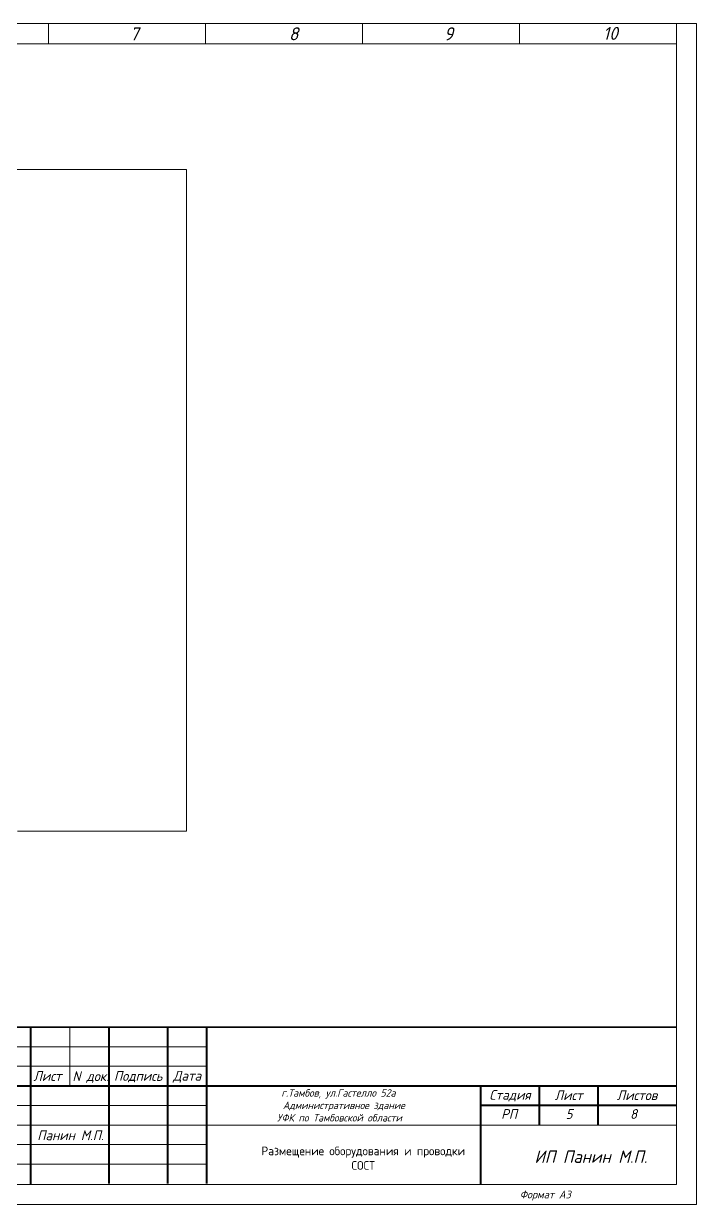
# Model space of a CAD drawing. Header units: inches. Extents: x 846 to 2125, y 393 to 1751.
# Drawn here: x 926.5 to 980.7, y 1159.3 to 1254.4 of the extents above; entities that cross this region are included whole.
import ezdxf

# ---------------------------------------------------------------- set-up
doc = ezdxf.new("R2010")
doc.units = ezdxf.units.IN
doc.header["$MEASUREMENT"] = 0
doc.linetypes.add('Caddy_Solid', pattern=[0])
doc.layers.add('BLK_12_THHN', color=9, linetype='Continuous')
doc.layers.add('DESC', color=7, linetype='Continuous')
doc.styles.get("Standard").update_dxf_attribs({"font": 'GOST_Common Italic_0.ttf'})

msp = doc.modelspace()

# ---------------------------------------------------------------- linework, layer by layer
at = {"layer": 'BLK_12_THHN', "color": 0, "lineweight": 15}
for p, q in [((873.625, 1242.612), (939.61, 1242.612)), ((939.61, 1242.612), (939.61, 1189.353)), ((939.61, 1189.353), (926.017, 1189.353))]:
    msp.add_line(p, q, dxfattribs=at)
at = {"layer": 'DESC', "color": 0, "linetype": 'Caddy_Solid', "lineweight": 15}
for p, q in [((928.508, 1252.765), (928.508, 1254.365)), ((941.148, 1252.765), (941.148, 1254.365)), ((953.788, 1252.765), (953.788, 1254.365)), ((966.428, 1252.765), (966.428, 1254.365)), ((979.068, 1252.765), (979.068, 1254.365)), ((852.668, 1252.746), (979.068, 1252.746)), ((979.068, 1252.746), (979.068, 1160.925)), ((979.068, 1160.925), (848.828, 1160.925))]:
    msp.add_line(p, q, dxfattribs=at)
at = {"layer": 'DESC', "color": 0, "lineweight": 15}
for p, q in [((930.224, 1173.589), (930.224, 1168.864)), ((920.774, 1172.014), (941.249, 1172.014)), ((920.774, 1170.439), (941.249, 1170.439)), ((920.774, 1167.289), (941.249, 1167.289)), ((920.774, 1165.714), (941.249, 1165.714)), ((941.249, 1165.714), (979.049, 1165.714)), ((920.774, 1164.139), (941.249, 1164.139)), ((920.774, 1162.564), (941.249, 1162.564))]:
    msp.add_line(p, q, dxfattribs=at)
msp.add_lwpolyline([(846.268, 1159.325), (980.668, 1159.325), (980.668, 1254.365), (846.268, 1254.365)], close=True, dxfattribs=at)
at = {"layer": 'DESC', "color": 0, "lineweight": 15, "const_width": 0.158}
for points in [[(920.774, 1173.589), (979.049, 1173.589)], [(927.074, 1173.589), (927.074, 1160.925)], [(933.374, 1173.589), (933.374, 1160.989)], [(938.099, 1173.589), (938.099, 1160.989)], [(941.249, 1173.589), (941.249, 1160.989)], [(920.774, 1168.864), (979.049, 1168.864)], [(963.299, 1160.925), (963.299, 1168.864)], [(968.024, 1165.714), (968.024, 1168.864)], [(972.749, 1165.714), (972.749, 1168.864)], [(963.299, 1167.289), (979.049, 1167.289)]]:
    msp.add_lwpolyline(points, dxfattribs=at)

# ---------------------------------------------------------------- texts
at = {"layer": 'DESC', "color": 0, "lineweight": 13}
for s, height, p in [('7', 1.048, (935.068, 1253.021)), ('8', 1.048, (947.868, 1253.021)), ('9', 1.048, (960.348, 1253.021)), ('10', 1.048, (973.148, 1253.056)), ('Формат А3', 0.6288, (966.449, 1159.804))]:
    msp.add_text(s, height=height, dxfattribs=at).set_placement(p)
at = {"layer": 'DESC', "color": 0, "lineweight": 15}
for s, height, p in [('Лист', 0.7875, (927.291, 1169.263)), ('N док.', 0.7875, (930.437, 1169.249)), ('РП', 0.7875, (964.95, 1166.207)), ('5', 0.787, (970.149, 1166.207)), ('8', 0.787, (975.327, 1166.207))]:
    msp.add_text(s, height=height, dxfattribs=at).set_placement(p)
at = {"layer": 'DESC', "color": 0, "lineweight": 15, "attachment_point": 5}
for s, insert, char_height, width in [('Подпись', (935.729, 1169.599), 0.7875, 4.725), ('Дата', (939.667, 1169.599), 0.7875, 3.15), ('Стадия', (965.661, 1168.076), 0.7875, 4.725), ('Лист', (970.384, 1168.111), 0.7875, 5.67), ('Листов', (975.885, 1168.111), 0.7875, 5.33249), ('{\\fGOST Common|b0|i0|c204|p34;Размещение оборудования и проводки\\PСОСТ}', (953.849, 1163.045), 0.7, 25.2)]:
    msp.add_mtext(s, dxfattribs=dict(at, insert=insert, char_height=char_height, width=width))
at = {"layer": 'DESC', "color": 0, "lineweight": 15, "attachment_point": 1}
for s, width, heights, insert, char_height in [('\\pi24.61185;г.Тамбов, ул.Гастелло 52а\\P\\pi24.36617; Административное здание \\P\\pi24.27003;УФК по Тамбовской области', 59.19188, [0], (922.646, 1168.597), 0.6), ('\\pi4.80835;ИП Панин М.П.', 17.97427, [1.738], (962.824, 1163.665), 1)]:
    msp.add_mtext_dynamic_manual_height_columns(s, width=width, gutter_width=1, heights=heights, dxfattribs=dict(at, insert=insert, char_height=char_height))
at = {"layer": 'DESC', "lineweight": 15, "insert": (930.279, 1164.885), "char_height": 0.7875, "width": 6.3, "attachment_point": 5}
msp.add_mtext('Панин М.П.', dxfattribs=at)

doc.saveas('drawing.dxf')
